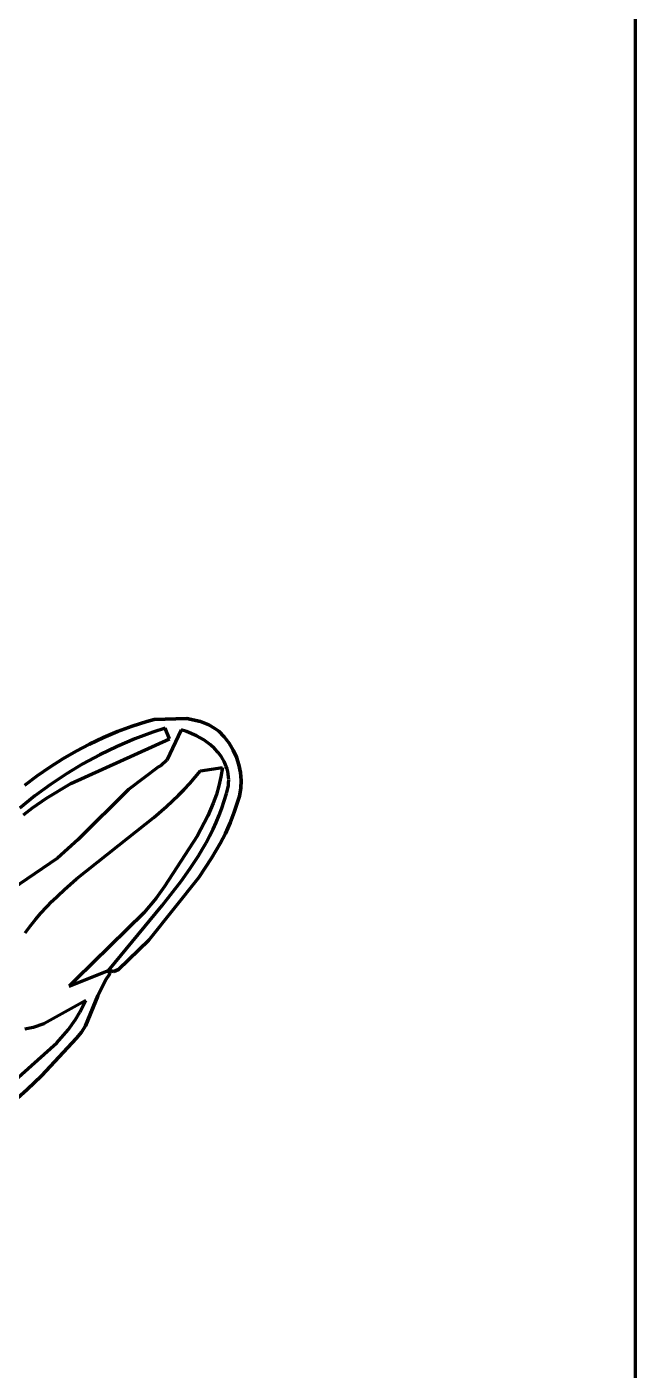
# Model space of a CAD drawing. Header units: millimetres. Extents: x 0 to 6.7, y 0 to 10.
# Drawn here: x 5.558 to 6.667, y 6.27 to 8.719 of the extents above; entities that cross this region are included whole.
import ezdxf

# ---------------------------------------------------------------- set-up
doc = ezdxf.new("R2010")
doc.units = ezdxf.units.MM
doc.layers.add('color#000000ff', color=7, linetype='CONTINUOUS', lineweight=100)
doc.layers.add('color#ffffffff', color=7, linetype='CONTINUOUS', lineweight=100)

msp = doc.modelspace()

# ---------------------------------------------------------------- linework, layer by layer
at = {"layer": 'color#000000ff'}
for p, q in [((5.7498, 7.4444), (5.7631, 7.4488)), ((5.7631, 7.4488), (5.7765, 7.4529)), ((5.7765, 7.4529), (5.79, 7.4566)), ((5.79, 7.4566), (5.8495, 7.4583)), ((5.8495, 7.4583), (5.8743, 7.453)), ((5.8743, 7.453), (5.8899, 7.4466)), ((5.8899, 7.4466), (5.9009, 7.4402)), ((5.6383, 7.3396), (5.818, 7.4215)), ((5.6724, 7.4118), (5.6977, 7.4238)), ((5.6977, 7.4238), (5.7235, 7.4347)), ((5.7548, 7.4213), (5.7226, 7.4075)), ((5.7235, 7.4347), (5.7366, 7.4397)), ((5.7366, 7.4397), (5.7498, 7.4444)), ((5.7876, 7.4335), (5.7548, 7.4213)), ((5.8098, 7.4407), (5.7876, 7.4335)), ((5.818, 7.4215), (5.8098, 7.4407)), ((5.8392, 7.4377), (5.8134, 7.3821)), ((5.8488, 7.4348), (5.8392, 7.4377)), ((5.8675, 7.427), (5.8488, 7.4348)), ((5.8807, 7.4194), (5.8675, 7.427)), ((5.9009, 7.4402), (5.9078, 7.435)), ((5.9078, 7.435), (5.9179, 7.4247)), ((5.9179, 7.4247), (5.9267, 7.4132)), ((5.6235, 7.3847), (5.6477, 7.3988)), ((5.6477, 7.3988), (5.6724, 7.4118)), ((5.7226, 7.4075), (5.691, 7.3923)), ((5.8929, 7.4105), (5.8807, 7.4194)), ((5.9003, 7.4037), (5.8929, 7.4105)), ((5.907, 7.3964), (5.9003, 7.4037)), ((5.9128, 7.3885), (5.907, 7.3964)), ((5.9267, 7.4132), (5.9341, 7.4008)), ((5.9341, 7.4008), (5.9401, 7.3876)), ((5.5999, 7.3697), (5.6235, 7.3847)), ((5.6602, 7.3756), (5.6301, 7.3575)), ((5.691, 7.3923), (5.6602, 7.3756)), ((5.8028, 7.3729), (5.7977, 7.3699)), ((5.8134, 7.3821), (5.8028, 7.3729)), ((5.9177, 7.38), (5.9128, 7.3885)), ((5.9215, 7.3711), (5.9177, 7.38)), ((5.9401, 7.3876), (5.9446, 7.3739)), ((5.9446, 7.3739), (5.9474, 7.3597)), ((5.5544, 7.3368), (5.5768, 7.3537)), ((5.5768, 7.3537), (5.5999, 7.3697)), ((5.6301, 7.3575), (5.6009, 7.338)), ((5.7977, 7.3699), (5.7435, 7.3288)), ((5.855, 7.34), (5.865, 7.3513)), ((5.865, 7.3513), (5.8746, 7.363)), ((5.8746, 7.363), (5.9144, 7.369)), ((5.9118, 7.3522), (5.9081, 7.3358)), ((5.9144, 7.369), (5.9118, 7.3522)), ((5.923, 7.3664), (5.9215, 7.3711)), ((5.9242, 7.3616), (5.923, 7.3664)), ((5.9251, 7.3566), (5.9242, 7.3616)), ((5.9257, 7.3515), (5.9251, 7.3566)), ((5.9259, 7.3464), (5.9257, 7.3515)), ((5.9474, 7.3597), (5.9486, 7.3454)), ((5.6009, 7.338), (5.5727, 7.3172)), ((5.5938, 7.313), (5.6383, 7.3396)), ((5.7435, 7.3288), (5.6518, 7.2378)), ((5.8342, 7.3183), (5.8448, 7.329)), ((5.8448, 7.329), (5.855, 7.34)), ((5.9081, 7.3358), (5.9034, 7.3197)), ((5.9218, 7.3218), (5.9253, 7.3356)), ((5.9253, 7.3356), (5.9258, 7.341)), ((5.9258, 7.341), (5.9259, 7.3464)), ((5.948, 7.331), (5.9455, 7.3167)), ((5.9486, 7.3454), (5.948, 7.331)), ((5.5727, 7.3172), (5.5455, 7.2951)), ((5.5682, 7.2952), (5.5938, 7.313)), ((5.8124, 7.2978), (5.8234, 7.3079)), ((5.8234, 7.3079), (5.8342, 7.3183)), ((5.8978, 7.304), (5.888, 7.2809)), ((5.9034, 7.3197), (5.8978, 7.304)), ((5.9135, 7.2949), (5.9179, 7.3082)), ((5.9179, 7.3082), (5.9218, 7.3218)), ((5.9427, 7.3074), (5.9361, 7.2874)), ((5.9455, 7.3167), (5.9427, 7.3074)), ((5.5516, 7.2826), (5.5682, 7.2952)), ((5.7428, 7.2405), (5.7897, 7.2781)), ((5.7897, 7.2781), (5.8124, 7.2978)), ((5.888, 7.2809), (5.8684, 7.2438)), ((5.9032, 7.269), (5.9085, 7.2819)), ((5.9085, 7.2819), (5.9135, 7.2949)), ((5.9361, 7.2874), (5.9284, 7.2679)), ((5.8912, 7.244), (5.8974, 7.2564)), ((5.8974, 7.2564), (5.9032, 7.269)), ((5.9284, 7.2679), (5.9198, 7.2489)), ((5.6518, 7.2378), (5.6139, 7.2034)), ((5.6483, 7.1658), (5.7428, 7.2405)), ((5.8684, 7.2438), (5.8087, 7.1521)), ((5.8778, 7.2197), (5.8847, 7.2317)), ((5.8847, 7.2317), (5.8912, 7.244)), ((5.9103, 7.2304), (5.8946, 7.2034)), ((5.9198, 7.2489), (5.9103, 7.2304)), ((5.6139, 7.2034), (5.5027, 7.1286)), ((5.8553, 7.1845), (5.8706, 7.2078)), ((5.8706, 7.2078), (5.8778, 7.2197)), ((5.8946, 7.2034), (5.8715, 7.1687)), ((5.8391, 7.1618), (5.8553, 7.1845)), ((5.6258, 7.146), (5.6483, 7.1658)), ((5.8715, 7.1687), (5.7806, 7.0539)), ((5.8087, 7.1521), (5.7935, 7.1307)), ((5.8045, 7.1175), (5.8391, 7.1618)), ((5.6041, 7.1252), (5.6148, 7.1357)), ((5.6148, 7.1357), (5.6258, 7.146)), ((5.7935, 7.1307), (5.7713, 7.104)), ((5.5737, 7.0918), (5.5835, 7.1032)), ((5.5835, 7.1032), (5.5937, 7.1144)), ((5.5937, 7.1144), (5.6041, 7.1252)), ((5.7713, 7.104), (5.647, 6.9826)), ((5.7066, 6.9991), (5.8045, 7.1175)), ((5.5552, 7.0677), (5.5643, 7.0799)), ((5.5643, 7.0799), (5.5737, 7.0918)), ((5.7806, 7.0539), (5.725, 7.0009)), ((5.6351, 6.97), (5.7066, 6.9991)), ((5.647, 6.9826), (5.6351, 6.97)), ((5.7011, 6.9815), (5.6874, 6.9526)), ((5.7092, 6.9927), (5.7011, 6.9815)), ((5.7167, 6.9973), (5.7066, 6.9991)), ((5.7066, 6.9991), (5.7092, 6.9927)), ((5.725, 7.0009), (5.7167, 6.9973)), ((5.6652, 6.9443), (5.5889, 6.9014)), ((5.6546, 6.9231), (5.6619, 6.937)), ((5.6619, 6.937), (5.6652, 6.9443)), ((5.6874, 6.9526), (5.6649, 6.8977)), ((5.633, 6.8908), (5.6465, 6.9098)), ((5.6465, 6.9098), (5.6546, 6.9231)), ((5.5695, 6.8952), (5.5544, 6.8922)), ((5.5889, 6.9014), (5.5695, 6.8952)), ((5.6128, 6.8672), (5.633, 6.8908)), ((5.6574, 6.8863), (5.6515, 6.8791)), ((5.6649, 6.8977), (5.6574, 6.8863)), ((5.514, 6.7787), (5.6128, 6.8672)), ((5.6482, 6.8757), (5.5845, 6.8066)), ((5.6515, 6.8791), (5.6482, 6.8757)), ((5.5845, 6.8066), (5.5588, 6.7819)), ((5.5588, 6.7819), (5.5411, 6.7663))]:
    msp.add_line(p, q, dxfattribs=at)
at = {"layer": 'color#ffffffff'}
for p, q in [((6.6667, 10), (6.6667, 0)), ((5.7631, 7.4488), (5.7498, 7.4444)), ((5.7765, 7.4529), (5.7631, 7.4488)), ((5.79, 7.4566), (5.7765, 7.4529)), ((5.8495, 7.4583), (5.79, 7.4566)), ((5.8743, 7.453), (5.8495, 7.4583)), ((5.8899, 7.4466), (5.8743, 7.453)), ((5.9009, 7.4402), (5.8899, 7.4466)), ((5.6977, 7.4238), (5.6724, 7.4118)), ((5.7235, 7.4347), (5.6977, 7.4238)), ((5.7366, 7.4397), (5.7235, 7.4347)), ((5.7498, 7.4444), (5.7366, 7.4397)), ((5.9078, 7.435), (5.9009, 7.4402)), ((5.9179, 7.4247), (5.9078, 7.435)), ((5.9267, 7.4132), (5.9179, 7.4247)), ((5.6477, 7.3988), (5.6235, 7.3847)), ((5.6724, 7.4118), (5.6477, 7.3988)), ((5.9341, 7.4008), (5.9267, 7.4132)), ((5.9401, 7.3876), (5.9341, 7.4008)), ((5.6235, 7.3847), (5.5999, 7.3697)), ((5.9446, 7.3739), (5.9401, 7.3876)), ((5.9474, 7.3597), (5.9446, 7.3739)), ((5.5768, 7.3537), (5.5544, 7.3368)), ((5.5999, 7.3697), (5.5768, 7.3537)), ((5.9486, 7.3454), (5.9474, 7.3597)), ((5.9455, 7.3167), (5.948, 7.331)), ((5.948, 7.331), (5.9486, 7.3454)), ((5.9361, 7.2874), (5.9427, 7.3074)), ((5.9427, 7.3074), (5.9455, 7.3167)), ((5.9284, 7.2679), (5.9361, 7.2874)), ((5.9198, 7.2489), (5.9284, 7.2679)), ((5.8946, 7.2034), (5.9103, 7.2304)), ((5.9103, 7.2304), (5.9198, 7.2489)), ((5.8715, 7.1687), (5.8946, 7.2034)), ((5.7806, 7.0539), (5.8715, 7.1687)), ((5.725, 7.0009), (5.7806, 7.0539)), ((5.6874, 6.9526), (5.7011, 6.9815)), ((5.7011, 6.9815), (5.7092, 6.9927)), ((5.7092, 6.9927), (5.7066, 6.9991)), ((5.7066, 6.9991), (5.7167, 6.9973)), ((5.7167, 6.9973), (5.725, 7.0009)), ((5.6649, 6.8977), (5.6874, 6.9526)), ((5.6515, 6.8791), (5.6574, 6.8863)), ((5.6574, 6.8863), (5.6649, 6.8977)), ((5.5845, 6.8066), (5.6482, 6.8757)), ((5.6482, 6.8757), (5.6515, 6.8791)), ((5.5588, 6.7819), (5.5845, 6.8066)), ((5.5411, 6.7663), (5.5588, 6.7819))]:
    msp.add_line(p, q, dxfattribs=at)

doc.saveas('drawing.dxf')
